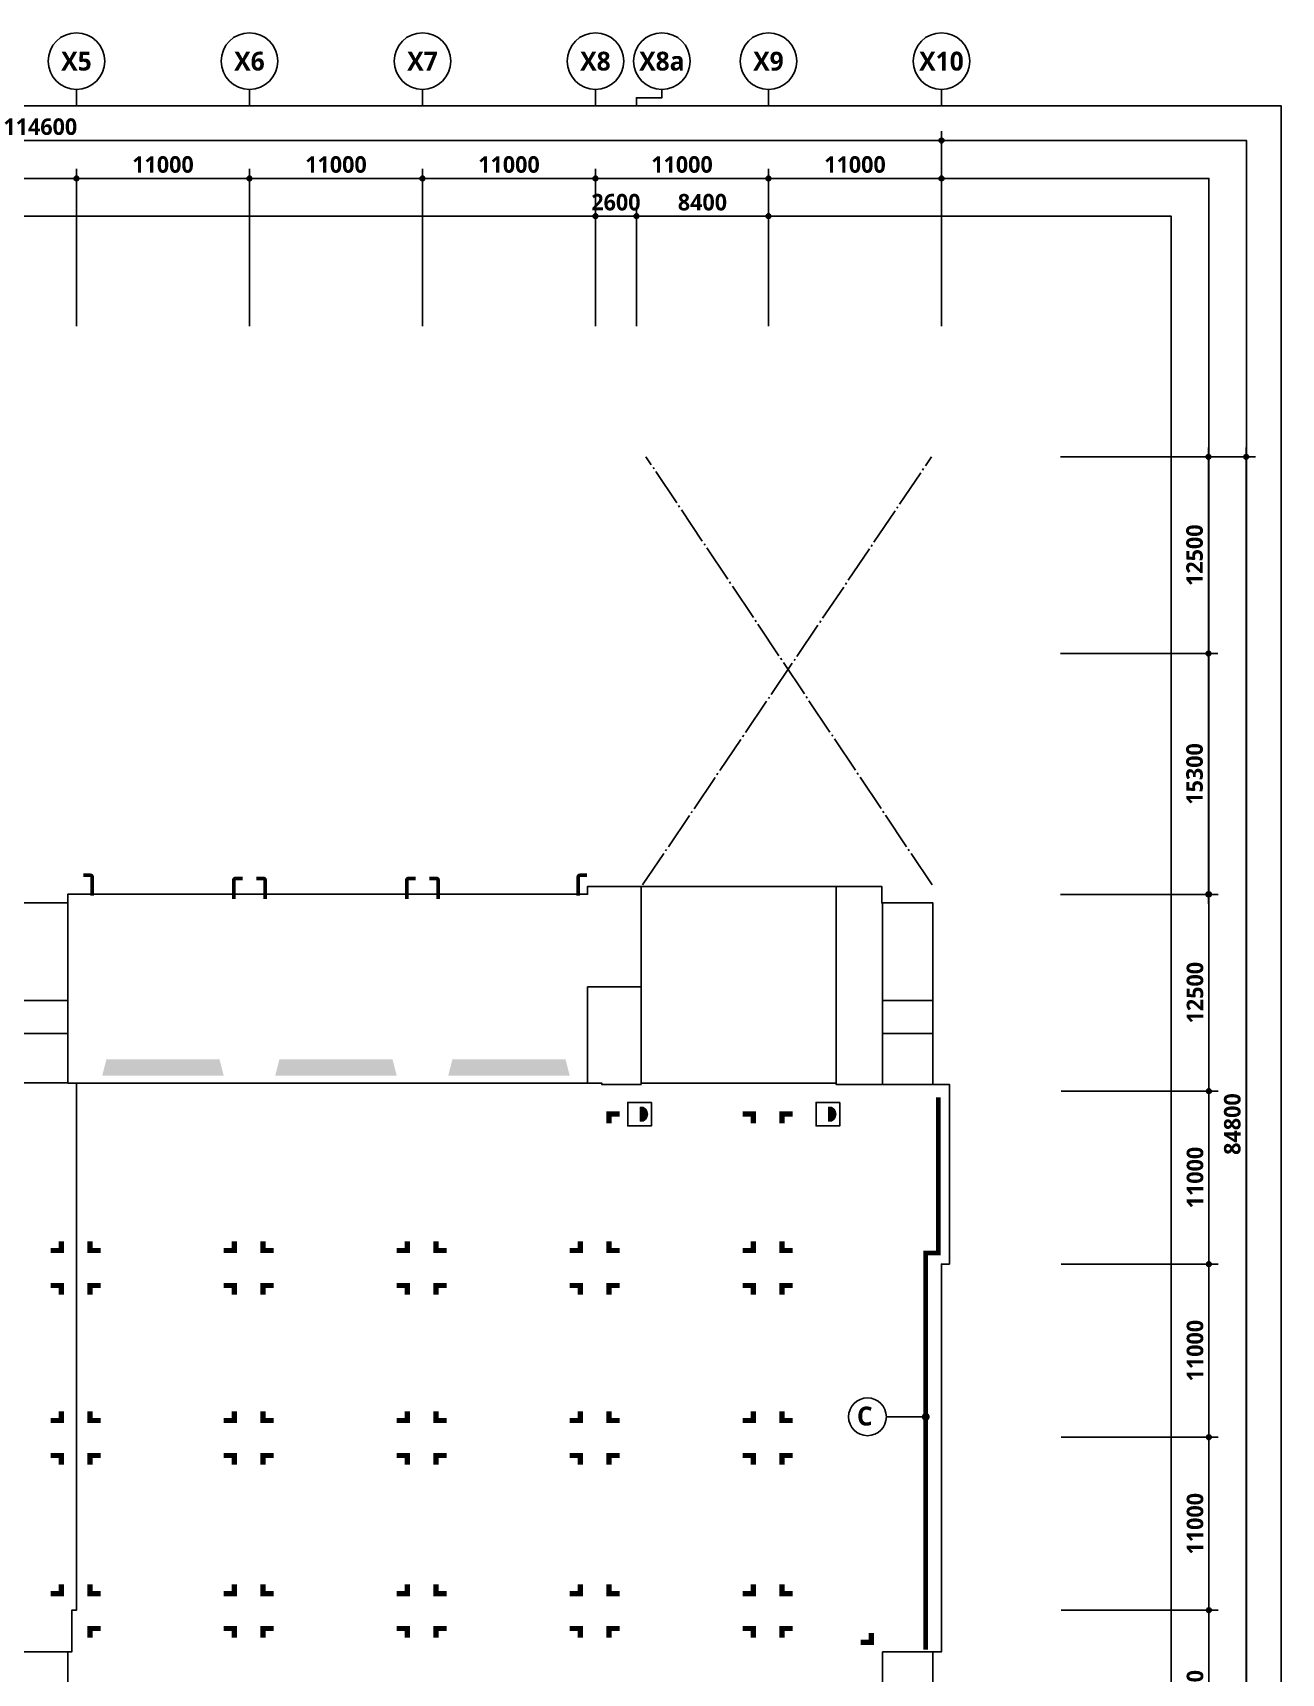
# Model space of a CAD drawing. Header units: millimetres. Extents: x 10941 to 1002000, y 7641 to 169666.
# Drawn here: x 376605 to 455982, y 65419 to 169666 of the extents above; entities that cross this region are included whole.
import ezdxf
from ezdxf.enums import TextEntityAlignment as Align

# ---------------------------------------------------------------- set-up
doc = ezdxf.new("R2010")
doc.units = ezdxf.units.MM
doc.header["$LTSCALE"] = 400
doc.header["$MEASUREMENT"] = 0
doc.header["$PDSIZE"] = -10
doc.linetypes.add('STD_SHAFT', pattern=[7.3, 6, -0.5, 0.3, -0.5])
doc.layers.get('0').update_dxf_attribs({"linetype": 'CONTINUOUS'})
doc.layers.get('Defpoints').update_dxf_attribs({"color": 153, "linetype": 'CONTINUOUS'})
for name, color, linetype in [('A-ANNO-TEXT1', 7, 'CONTINUOUS'), ('A-B1', 3, 'CONTINUOUS'), ('A-B2~4', 3, 'CONTINUOUS'), ('A-B3', 4, 'CONTINUOUS'), ('A-FLOR-OPEN-BELO', 6, 'STD_SHAFT'), ('A-P1', 6, 'CONTINUOUS'), ('A-ST-AXIS-BUB', 7, 'CONTINUOUS'), ('A-ST-AXIS-DIM', 7, 'CONTINUOUS'), ('A-TEXT', 3, 'CONTINUOUS'), ('A-WALLb', 5, 'STD_WIREMESH_050'), ('AA-MARK', 2, 'CONTINUOUS')]:
    doc.layers.add(name, color=color, linetype=linetype)
doc.layers.add('Defpoint', color=161, linetype='CONTINUOUS', plot=False)
doc.layers.add('면적', color=210, linetype='CONTINUOUS', plot=False)
doc.styles.add('2020음성 1차', font='')
doc.styles.add('SH_대대리576', font='')
doc.styles.get("Standard").update_dxf_attribs({"font": ''})
doc.styles.get('2020음성 1차').set_extended_font_data('NanumGothic', bold=True)
doc.styles.get('SH_대대리576').set_extended_font_data('NanumGothic', bold=True)
doc.styles.get('Standard').set_extended_font_data('DotumChe')
doc.linetypes.add('STD_WIREMESH_050', pattern='A,4,-1,["X",Standard,S=0.5,R=0,X=-0.24,Y=-0.25],-1', length=6)
doc.dimstyles.new('SHP 600', dxfattribs={"dimscale": 300, "dimtxt": 3.5, "dimasz": 1, "dimexe": 2, "dimexo": 2, "dimgap": 1, "dimtad": 1, "dimdec": 0, "dimzin": 0, "dimdsep": 46, "dimtxsty": 'SH_대대리576', "dimblk": 'DIMDOT', "dimcen": 0.09, "dimclrt": 3, "dimadec": 0, "dimazin": 1, "dimtfac": 1, "dimtdec": 0, "dimtix": 1, "dimtmove": 2, "dimatfit": 0, "dimldrblk": 'DIMDOT', "dimfxl": 1, "dimtolj": 1, "dimtzin": 0, "dimarcsym": 0})

# ---------------------------------------------------------------- blocks, each defined once
blk = doc.blocks.new('_b1b')
at = {"layer": 'A-B1', "linetype": 'Continuous'}
h = blk.add_hatch(color=256, dxfattribs=at)
h.dxf.hatch_style = 1
h.paths.add_polyline_path([(925, -400, 1), (925, -1600)])
at = {"layer": 'A-B1'}
blk.add_line((925, -1600), (925, -400), dxfattribs=at)
blk.add_lwpolyline([(0, -2000), (2000, -2000), (2000, 0), (0, 0)], close=True, dxfattribs=at)
blk.add_arc((925, -1000), 600, 90, 270, dxfattribs=at)
blk = doc.blocks.new('G$C103DFDC3')
blk.add_line((92200, 51120, 103000), (95600, 51120))
at = {"layer": '면적'}
for points in [[(95600, 57500), (92200, 57500), (92200, 57000), (60200, 57000), (59150, 57000), (59150, 48025), (59150, 48025), (59150, 45000), (92200, 45000), (92200, 51120), (95600, 51120)], [(95600, 57500), (108000, 57500), (108000, 45000), (95600, 45000)], [(108000, 57500), (108000, 44925), (110950, 44925), (110950, 56450), (110900, 56450), (110900, 56600), (110900, 57500)], [(16250, 56450), (19450, 56450), (19450, 50250), (16250, 50250)], [(20000, 48025), (20000, 45000), (53400, 45000), (53400, 52620), (55950, 52620), (55950, 57000), (20000, 57000), (19450, 57000), (19450, 48025), (20000, 48025)], [(59150, 50250), (55950, 50250), (55950, 56450), (59150, 56450)], [(114150, 50250), (110950, 50250), (110950, 56450), (114150, 56450)], [(12900, 6550), (16250, 6550), (16250, 6750), (18500, 6750), (18500, 8850), (16250, 8850), (16250, 8800), (14800, 8800), (14800, 11500), (15200, 11500), (15200, 45000), (20000, 45000), (20000, 48025), (19450, 48025), (19450, 48150), (16250, 48150), (16250, 54100), (13100, 54100), (13100, 45600), (8525, 45600), (8525, 40100), (7400, 40100), (7400, 37200), (13100, 37200), (13100, 16300), (7600, 16300), (7600, 14300), (8600, 14300), (8600, 12900), (10100, 12900), (10100, 14300), (13100, 14300), (13100, 11200), (12900, 11200), (12900, 6550)], [(13100, 54100), (10100, 54100), (10100, 51420), (13100, 51420)], [(55950, 45025), (53400, 45025), (53400, 52620), (55950, 52620)], [(10100, 51420), (10100, 49500), (12210, 49500), (12210, 50270), (13100, 50270), (13100, 51420)], [(92200, 45000), (93100, 45000), (93100, 44925), (95600, 44925), (95600, 51120), (92200, 51120)], [(12210, 50270), (13100, 50270), (13100, 49500), (12210, 49500)], [(16250, 50250), (19450, 50250), (19450, 48150), (16250, 48150)], [(59150, 48150), (55950, 48150), (55950, 50250), (59150, 50250)], [(114150, 48150), (110950, 48150), (110950, 50250), (114150, 50250)], [(7200, 49500), (13100, 49500), (13100, 45600), (7200, 45600)], [(55950, 48150), (55950, 45025), (59150, 45025), (59150, 48025), (59150, 48025), (59150, 48150)], [(110950, 48150), (110950, 44925), (114150, 44925), (114150, 48025), (114150, 48025), (114150, 48150)], [(15200, 45000), (53400, 45000), (53400, 45025), (59150, 45025), (59150, 45000), (93100, 45000), (93100, 44925), (95600, 44925), (95600, 45000), (108000, 45000), (108000, 44925), (115200, 44925), (115200, 33500), (114700, 33500), (114700, 8850), (110950, 8850), (110950, 0), (59150, 0), (59150, 8850), (55950, 8850), (55950, 0), (19450, 0), (19450, 10950), (17400, 10950), (17400, 11500), (17400, 11500), (17400, 15800), (17400, 15800), (17400, 22800), (15200, 22800), (15200, 34000), (19355, 34000), (19355, 37125), (18355, 37125), (18355, 38025), (19355, 38025), (19355, 41675), (15200, 41675)], [(15200, 41675), (19355, 41675), (19355, 38025), (18355, 38025), (18355, 37125), (19355, 37125), (19355, 34000), (15200, 34000)], [(0, 20000), (0, 37200), (13100, 37200), (13100, 20000)], [(15200, 22800), (15200, 11500), (16250, 11500), (16250, 10950), (17400, 10950), (17400, 22725), (17400, 22800)], [(7600, 14300), (7600, 20000), (0, 20000), (0, 12850), (1900, 12850), (1900, 11200), (4700, 11200), (4700, 14300)], [(7600, 20000), (13100, 20000), (13100, 16300), (7600, 16300)], [(4700, 14300), (4700, 11200), (7600, 11200), (7600, 11600), (8600, 11600), (8600, 14300)], [(9500, 12900), (9500, 11200), (13100, 11200), (13100, 14300), (10100, 14300), (10100, 12900)], [(14800, 11500), (16250, 11500), (16250, 8800), (14800, 8800)], [(16250, 10950), (19450, 10950), (19450, 8850), (16250, 8850)], [(19450, 6750), (18500, 6750), (18500, 8850), (19450, 8850)], [(55950, 8850), (59150, 8850), (59150, 6750), (55950, 6750)], [(110950, 8850), (114150, 8850), (114150, 6750), (110950, 6750)], [(16250, 6750), (19450, 6750), (19450, 550), (16250, 550)], [(55950, 6750), (55950, 6750), (55950, 6750), (55950, 550), (59150, 550), (59150, 6750), (59150, 6750)], [(114150, 6750), (114150, 6750), (114150, 6750), (110950, 6750), (110950, 550), (114150, 550)]]:
    blk.add_lwpolyline(points, close=True, dxfattribs=at)
for points in [[(10100, 51420), (10100, 51420), (10100, 49500), (10100, 49500), (7200, 49500), (7200, 45600), (5200, 45600), (5200, 54100), (10100, 54100), (10100, 51420)], [(59150, 8850), (59400, 8850), (59400, 11500), (59700, 11500), (59700, 45000)]]:
    blk.add_lwpolyline(points, dxfattribs=at)
at = {"layer": '면적', "elevation": 103000}
blk.add_lwpolyline([(18355, 38025), (19355, 38025), (19355, 37125), (18355, 37125)], close=True, dxfattribs=at)
blk = doc.blocks.new('DIMDOT')
at = {"color": 0}
blk.add_line((-2, 0), (2, 0), dxfattribs=at)
for radius in [0.5, 0.25]:
    blk.add_circle((0, 0), radius, dxfattribs=at)
blk = doc.blocks.new('*D19794')
at = {"layer": 'A-ST-AXIS-DIM', "color": 0, "lineweight": -2}
for p, q in [((414982, 151016), (414982, 158616)), ((423382, 151016), (423382, 158616)), ((423082, 158016), (415282, 158016))]:
    blk.add_line(p, q, dxfattribs=at)
at = {"layer": 'Defpoints', "color": 0}
for p in [(414982, 158016), (414982, 150416), (423382, 150416)]:
    blk.add_point(p, dxfattribs=at)
at = {"layer": 'A-ST-AXIS-DIM', "color": 0, "linetype": 'ByBlock', "lineweight": -2, "xscale": 300, "yscale": 300, "zscale": 300, "rotation": 180}
blk.add_blockref('DIMDOT', (414982, 158016), dxfattribs=at)
at = {"layer": 'A-ST-AXIS-DIM', "color": 0, "linetype": 'ByBlock', "lineweight": -2, "xscale": 300, "yscale": 300, "zscale": 300}
blk.add_blockref('DIMDOT', (423382, 158016), dxfattribs=at)
at = {"layer": 'A-ST-AXIS-DIM', "color": 3, "insert": (419182, 158896), "char_height": 1050, "attachment_point": 5, "style": 'SH_대대리576'}
blk.add_mtext('\\A1;8400', dxfattribs=at)
blk = doc.blocks.new('*D19795')
at = {"layer": 'A-ST-AXIS-DIM', "color": 0, "lineweight": -2}
for p, q in [((412382, 151016), (412382, 158616)), ((414982, 151016), (414982, 158616)), ((412082, 158016), (411782, 158016)), ((412382, 158016), (414982, 158016)), ((415282, 158016), (415582, 158016))]:
    blk.add_line(p, q, dxfattribs=at)
at = {"layer": 'Defpoints', "color": 0}
for p in [(414982, 158016), (412382, 150416), (414982, 150416)]:
    blk.add_point(p, dxfattribs=at)
at = {"layer": 'A-ST-AXIS-DIM', "color": 0, "linetype": 'ByBlock', "lineweight": -2, "xscale": 300, "yscale": 300, "zscale": 300}
blk.add_blockref('DIMDOT', (412382, 158016), dxfattribs=at)
at = {"layer": 'A-ST-AXIS-DIM', "color": 0, "linetype": 'ByBlock', "lineweight": -2, "xscale": 300, "yscale": 300, "zscale": 300, "rotation": 180}
blk.add_blockref('DIMDOT', (414982, 158016), dxfattribs=at)
at = {"layer": 'A-ST-AXIS-DIM', "color": 3, "insert": (413682, 158896), "char_height": 1050, "attachment_point": 5, "style": 'SH_대대리576'}
blk.add_mtext('\\A1;2600', dxfattribs=at)
blk = doc.blocks.new('A-ST-AXIS-BUB-1')
at = {"layer": 'A-ST-AXIS-BUB'}
blk.add_line((0, 350), (0, 0), dxfattribs=at)
blk.add_circle((0, 950), 600, dxfattribs=at)
blk = doc.blocks.new('*D19855')
at = {"layer": 'A-ST-AXIS-DIM', "color": 0, "lineweight": -2}
for p, q in [((441982, 142716), (454357, 142716)), ((453757, 58216), (453757, 142416)), ((441982, 57916), (454357, 57916))]:
    blk.add_line(p, q, dxfattribs=at)
at = {"layer": 'Defpoints', "color": 0}
for p in [(441382, 142716), (453757, 142716), (441382, 57916)]:
    blk.add_point(p, dxfattribs=at)
at = {"layer": 'A-ST-AXIS-DIM', "color": 0, "linetype": 'ByBlock', "lineweight": -2, "xscale": 300, "yscale": 300, "zscale": 300}
for p, rotation in [((453757, 142716), 90), ((453757, 57916), 270)]:
    blk.add_blockref('DIMDOT', p, dxfattribs=dict(at, rotation=rotation))
at = {"layer": 'A-ST-AXIS-DIM', "color": 3, "insert": (452877, 100316), "char_height": 1050, "attachment_point": 5, "rotation": 90, "style": 'SH_대대리576'}
blk.add_mtext('\\A1;84800', dxfattribs=at)
blk = doc.blocks.new('*D19856')
at = {"layer": 'A-ST-AXIS-DIM', "color": 0, "lineweight": -2}
for p, q in [((441982, 69416), (451982, 69416)), ((451382, 58216), (451382, 69116)), ((441982, 57916), (451982, 57916))]:
    blk.add_line(p, q, dxfattribs=at)
at = {"layer": 'Defpoints', "color": 0}
for p in [(441382, 69416), (451382, 69416), (441382, 57916)]:
    blk.add_point(p, dxfattribs=at)
at = {"layer": 'A-ST-AXIS-DIM', "color": 0, "linetype": 'ByBlock', "lineweight": -2, "xscale": 300, "yscale": 300, "zscale": 300}
for p, rotation in [((451382, 69416), 90), ((451382, 57916), 270)]:
    blk.add_blockref('DIMDOT', p, dxfattribs=dict(at, rotation=rotation))
at = {"layer": 'A-ST-AXIS-DIM', "color": 3, "insert": (450505, 63666), "char_height": 1050, "attachment_point": 5, "rotation": 90, "style": 'SH_대대리576'}
blk.add_mtext('\\A1;11500', dxfattribs=at)
blk = doc.blocks.new('*D19857')
at = {"layer": 'A-ST-AXIS-DIM', "color": 0, "lineweight": -2}
for p, q in [((441982, 80416), (451982, 80416)), ((451382, 69716), (451382, 80116)), ((441982, 69416), (451982, 69416))]:
    blk.add_line(p, q, dxfattribs=at)
at = {"layer": 'Defpoints', "color": 0}
for p in [(441382, 80416), (451382, 80416), (441382, 69416)]:
    blk.add_point(p, dxfattribs=at)
at = {"layer": 'A-ST-AXIS-DIM', "color": 0, "linetype": 'ByBlock', "lineweight": -2, "xscale": 300, "yscale": 300, "zscale": 300}
for p, rotation in [((451382, 80416), 90), ((451382, 69416), 270)]:
    blk.add_blockref('DIMDOT', p, dxfattribs=dict(at, rotation=rotation))
at = {"layer": 'A-ST-AXIS-DIM', "color": 3, "insert": (450506, 74916), "char_height": 1050, "attachment_point": 5, "rotation": 90, "style": 'SH_대대리576'}
blk.add_mtext('\\A1;11000', dxfattribs=at)
blk = doc.blocks.new('*D19858')
at = {"layer": 'A-ST-AXIS-DIM', "color": 0, "lineweight": -2}
for p, q in [((441982, 91416), (451982, 91416)), ((451382, 80716), (451382, 91116)), ((441982, 80416), (451982, 80416))]:
    blk.add_line(p, q, dxfattribs=at)
at = {"layer": 'Defpoints', "color": 0}
for p in [(441382, 91416), (451382, 91416), (441382, 80416)]:
    blk.add_point(p, dxfattribs=at)
at = {"layer": 'A-ST-AXIS-DIM', "color": 0, "linetype": 'ByBlock', "lineweight": -2, "xscale": 300, "yscale": 300, "zscale": 300}
for p, rotation in [((451382, 91416), 90), ((451382, 80416), 270)]:
    blk.add_blockref('DIMDOT', p, dxfattribs=dict(at, rotation=rotation))
at = {"layer": 'A-ST-AXIS-DIM', "color": 3, "insert": (450506, 85916), "char_height": 1050, "attachment_point": 5, "rotation": 90, "style": 'SH_대대리576'}
blk.add_mtext('\\A1;11000', dxfattribs=at)
blk = doc.blocks.new('*D19859')
at = {"layer": 'A-ST-AXIS-DIM', "color": 0, "lineweight": -2}
for p, q in [((441982, 102416), (451982, 102416)), ((451382, 91716), (451382, 102116)), ((441982, 91416), (451982, 91416))]:
    blk.add_line(p, q, dxfattribs=at)
at = {"layer": 'Defpoints', "color": 0}
for p in [(441382, 102416), (451382, 102416), (441382, 91416)]:
    blk.add_point(p, dxfattribs=at)
at = {"layer": 'A-ST-AXIS-DIM', "color": 0, "linetype": 'ByBlock', "lineweight": -2, "xscale": 300, "yscale": 300, "zscale": 300}
for p, rotation in [((451382, 102416), 90), ((451382, 91416), 270)]:
    blk.add_blockref('DIMDOT', p, dxfattribs=dict(at, rotation=rotation))
at = {"layer": 'A-ST-AXIS-DIM', "color": 3, "insert": (450506, 96916), "char_height": 1050, "attachment_point": 5, "rotation": 90, "style": 'SH_대대리576'}
blk.add_mtext('\\A1;11000', dxfattribs=at)
blk = doc.blocks.new('*D19860')
at = {"layer": 'A-ST-AXIS-DIM', "color": 0, "lineweight": -2}
for p, q in [((441982, 114916), (451982, 114916)), ((451382, 102716), (451382, 114616)), ((441982, 102416), (451982, 102416))]:
    blk.add_line(p, q, dxfattribs=at)
at = {"layer": 'Defpoints', "color": 0}
for p in [(441382, 114916), (451382, 114916), (441382, 102416)]:
    blk.add_point(p, dxfattribs=at)
at = {"layer": 'A-ST-AXIS-DIM', "color": 0, "linetype": 'ByBlock', "lineweight": -2, "xscale": 300, "yscale": 300, "zscale": 300}
for p, rotation in [((451382, 114916), 90), ((451382, 102416), 270)]:
    blk.add_blockref('DIMDOT', p, dxfattribs=dict(at, rotation=rotation))
at = {"layer": 'A-ST-AXIS-DIM', "color": 3, "insert": (450503, 108666), "char_height": 1050, "attachment_point": 5, "rotation": 90, "style": 'SH_대대리576'}
blk.add_mtext('\\A1;12500', dxfattribs=at)
blk = doc.blocks.new('*D19861')
at = {"layer": 'A-ST-AXIS-DIM', "color": 0, "lineweight": -2}
for p, q in [((441957, 130216), (451957, 130216)), ((451357, 115216), (451357, 129916)), ((441957, 114916), (451957, 114916))]:
    blk.add_line(p, q, dxfattribs=at)
at = {"layer": 'Defpoints', "color": 0}
for p in [(441357, 130216), (451357, 130216), (441357, 114916)]:
    blk.add_point(p, dxfattribs=at)
at = {"layer": 'A-ST-AXIS-DIM', "color": 0, "linetype": 'ByBlock', "lineweight": -2, "xscale": 300, "yscale": 300, "zscale": 300}
for p, rotation in [((451357, 130216), 90), ((451357, 114916), 270)]:
    blk.add_blockref('DIMDOT', p, dxfattribs=dict(at, rotation=rotation))
at = {"layer": 'A-ST-AXIS-DIM', "color": 3, "insert": (450477, 122566), "char_height": 1050, "attachment_point": 5, "rotation": 90, "style": 'SH_대대리576'}
blk.add_mtext('\\A1;15300', dxfattribs=at)
blk = doc.blocks.new('*D19862')
at = {"layer": 'A-ST-AXIS-DIM', "color": 0, "lineweight": -2}
for p, q in [((441957, 142716), (451957, 142716)), ((451357, 130516), (451357, 142416)), ((441957, 130216), (451957, 130216))]:
    blk.add_line(p, q, dxfattribs=at)
at = {"layer": 'Defpoints', "color": 0}
for p in [(441357, 142716), (451357, 142716), (441357, 130216)]:
    blk.add_point(p, dxfattribs=at)
at = {"layer": 'A-ST-AXIS-DIM', "color": 0, "linetype": 'ByBlock', "lineweight": -2, "xscale": 300, "yscale": 300, "zscale": 300}
for p, rotation in [((451357, 142716), 90), ((451357, 130216), 270)]:
    blk.add_blockref('DIMDOT', p, dxfattribs=dict(at, rotation=rotation))
at = {"layer": 'A-ST-AXIS-DIM', "color": 3, "insert": (450478, 136466), "char_height": 1050, "attachment_point": 5, "rotation": 90, "style": 'SH_대대리576'}
blk.add_mtext('\\A1;12500', dxfattribs=at)
blk = doc.blocks.new('*D19944')
at = {"layer": 'A-ST-AXIS-DIM', "color": 0, "lineweight": -2}
for p, q in [((423382, 151016), (423382, 161016)), ((434382, 151016), (434382, 161016)), ((434082, 160416), (423682, 160416))]:
    blk.add_line(p, q, dxfattribs=at)
at = {"layer": 'Defpoints', "color": 0}
for p in [(423382, 160416), (423382, 150416), (434382, 150416)]:
    blk.add_point(p, dxfattribs=at)
at = {"layer": 'A-ST-AXIS-DIM', "color": 0, "linetype": 'ByBlock', "lineweight": -2, "xscale": 300, "yscale": 300, "zscale": 300, "rotation": 180}
blk.add_blockref('DIMDOT', (423382, 160416), dxfattribs=at)
at = {"layer": 'A-ST-AXIS-DIM', "color": 0, "linetype": 'ByBlock', "lineweight": -2, "xscale": 300, "yscale": 300, "zscale": 300}
blk.add_blockref('DIMDOT', (434382, 160416), dxfattribs=at)
at = {"layer": 'A-ST-AXIS-DIM', "color": 3, "insert": (428882, 161292), "char_height": 1050, "attachment_point": 5, "style": 'SH_대대리576'}
blk.add_mtext('\\A1;11000', dxfattribs=at)
blk = doc.blocks.new('*D19945')
at = {"layer": 'A-ST-AXIS-DIM', "color": 0, "lineweight": -2}
for p, q in [((412382, 151016), (412382, 161016)), ((423382, 151016), (423382, 161016)), ((423082, 160416), (412682, 160416))]:
    blk.add_line(p, q, dxfattribs=at)
at = {"layer": 'Defpoints', "color": 0}
for p in [(412382, 160416), (412382, 150416), (423382, 150416)]:
    blk.add_point(p, dxfattribs=at)
at = {"layer": 'A-ST-AXIS-DIM', "color": 0, "linetype": 'ByBlock', "lineweight": -2, "xscale": 300, "yscale": 300, "zscale": 300, "rotation": 180}
blk.add_blockref('DIMDOT', (412382, 160416), dxfattribs=at)
at = {"layer": 'A-ST-AXIS-DIM', "color": 0, "linetype": 'ByBlock', "lineweight": -2, "xscale": 300, "yscale": 300, "zscale": 300}
blk.add_blockref('DIMDOT', (423382, 160416), dxfattribs=at)
at = {"layer": 'A-ST-AXIS-DIM', "color": 3, "insert": (417882, 161292), "char_height": 1050, "attachment_point": 5, "style": 'SH_대대리576'}
blk.add_mtext('\\A1;11000', dxfattribs=at)
blk = doc.blocks.new('*D19946')
at = {"layer": 'A-ST-AXIS-DIM', "color": 0, "lineweight": -2}
for p, q in [((401382, 151016), (401382, 161016)), ((412382, 151016), (412382, 161016)), ((412082, 160416), (401682, 160416))]:
    blk.add_line(p, q, dxfattribs=at)
at = {"layer": 'Defpoints', "color": 0}
for p in [(401382, 160416), (401382, 150416), (412382, 150416)]:
    blk.add_point(p, dxfattribs=at)
at = {"layer": 'A-ST-AXIS-DIM', "color": 0, "linetype": 'ByBlock', "lineweight": -2, "xscale": 300, "yscale": 300, "zscale": 300, "rotation": 180}
blk.add_blockref('DIMDOT', (401382, 160416), dxfattribs=at)
at = {"layer": 'A-ST-AXIS-DIM', "color": 0, "linetype": 'ByBlock', "lineweight": -2, "xscale": 300, "yscale": 300, "zscale": 300}
blk.add_blockref('DIMDOT', (412382, 160416), dxfattribs=at)
at = {"layer": 'A-ST-AXIS-DIM', "color": 3, "insert": (406882, 161292), "char_height": 1050, "attachment_point": 5, "style": 'SH_대대리576'}
blk.add_mtext('\\A1;11000', dxfattribs=at)
blk = doc.blocks.new('*D19947')
at = {"layer": 'A-ST-AXIS-DIM', "color": 0, "lineweight": -2}
for p, q in [((390382, 151016), (390382, 161016)), ((401382, 151016), (401382, 161016)), ((401082, 160416), (390682, 160416))]:
    blk.add_line(p, q, dxfattribs=at)
at = {"layer": 'Defpoints', "color": 0}
for p in [(390382, 160416), (390382, 150416), (401382, 150416)]:
    blk.add_point(p, dxfattribs=at)
at = {"layer": 'A-ST-AXIS-DIM', "color": 0, "linetype": 'ByBlock', "lineweight": -2, "xscale": 300, "yscale": 300, "zscale": 300, "rotation": 180}
blk.add_blockref('DIMDOT', (390382, 160416), dxfattribs=at)
at = {"layer": 'A-ST-AXIS-DIM', "color": 0, "linetype": 'ByBlock', "lineweight": -2, "xscale": 300, "yscale": 300, "zscale": 300}
blk.add_blockref('DIMDOT', (401382, 160416), dxfattribs=at)
at = {"layer": 'A-ST-AXIS-DIM', "color": 3, "insert": (395882, 161292), "char_height": 1050, "attachment_point": 5, "style": 'SH_대대리576'}
blk.add_mtext('\\A1;11000', dxfattribs=at)
blk = doc.blocks.new('*D19948')
at = {"layer": 'A-ST-AXIS-DIM', "color": 0, "lineweight": -2}
for p, q in [((379382, 151016), (379382, 161016)), ((390382, 151016), (390382, 161016)), ((390082, 160416), (379682, 160416))]:
    blk.add_line(p, q, dxfattribs=at)
at = {"layer": 'Defpoints', "color": 0}
for p in [(379382, 160416), (379382, 150416), (390382, 150416)]:
    blk.add_point(p, dxfattribs=at)
at = {"layer": 'A-ST-AXIS-DIM', "color": 0, "linetype": 'ByBlock', "lineweight": -2, "xscale": 300, "yscale": 300, "zscale": 300, "rotation": 180}
blk.add_blockref('DIMDOT', (379382, 160416), dxfattribs=at)
at = {"layer": 'A-ST-AXIS-DIM', "color": 0, "linetype": 'ByBlock', "lineweight": -2, "xscale": 300, "yscale": 300, "zscale": 300}
blk.add_blockref('DIMDOT', (390382, 160416), dxfattribs=at)
at = {"layer": 'A-ST-AXIS-DIM', "color": 3, "insert": (384882, 161292), "char_height": 1050, "attachment_point": 5, "style": 'SH_대대리576'}
blk.add_mtext('\\A1;11000', dxfattribs=at)
blk = doc.blocks.new('*D19949')
at = {"layer": 'A-ST-AXIS-DIM', "color": 0, "lineweight": -2}
for p, q in [((368382, 151016), (368382, 161016)), ((379382, 151016), (379382, 161016)), ((379082, 160416), (368682, 160416))]:
    blk.add_line(p, q, dxfattribs=at)
at = {"layer": 'Defpoints', "color": 0}
for p in [(368382, 160416), (368382, 150416), (379382, 150416)]:
    blk.add_point(p, dxfattribs=at)
at = {"layer": 'A-ST-AXIS-DIM', "color": 0, "linetype": 'ByBlock', "lineweight": -2, "xscale": 300, "yscale": 300, "zscale": 300, "rotation": 180}
blk.add_blockref('DIMDOT', (368382, 160416), dxfattribs=at)
at = {"layer": 'A-ST-AXIS-DIM', "color": 0, "linetype": 'ByBlock', "lineweight": -2, "xscale": 300, "yscale": 300, "zscale": 300}
blk.add_blockref('DIMDOT', (379382, 160416), dxfattribs=at)
at = {"layer": 'A-ST-AXIS-DIM', "color": 3, "insert": (373882, 161292), "char_height": 1050, "attachment_point": 5, "style": 'SH_대대리576'}
blk.add_mtext('\\A1;11000', dxfattribs=at)
blk = doc.blocks.new('*D19953')
at = {"layer": 'A-ST-AXIS-DIM', "color": 0, "lineweight": -2}
for p, q in [((319782, 151016), (319782, 163416)), ((434082, 162816), (320082, 162816)), ((434382, 151016), (434382, 163416))]:
    blk.add_line(p, q, dxfattribs=at)
at = {"layer": 'Defpoints', "color": 0}
for p in [(319782, 162816), (319782, 150416), (434382, 150416)]:
    blk.add_point(p, dxfattribs=at)
at = {"layer": 'A-ST-AXIS-DIM', "color": 0, "linetype": 'ByBlock', "lineweight": -2, "xscale": 300, "yscale": 300, "zscale": 300, "rotation": 180}
blk.add_blockref('DIMDOT', (319782, 162816), dxfattribs=at)
at = {"layer": 'A-ST-AXIS-DIM', "color": 0, "linetype": 'ByBlock', "lineweight": -2, "xscale": 300, "yscale": 300, "zscale": 300}
blk.add_blockref('DIMDOT', (434382, 162816), dxfattribs=at)
at = {"layer": 'A-ST-AXIS-DIM', "color": 3, "insert": (377082, 163696), "char_height": 1050, "attachment_point": 5, "style": 'SH_대대리576'}
blk.add_mtext('\\A1;114600', dxfattribs=at)

msp = doc.modelspace()

# ---------------------------------------------------------------- linework, layer by layer
at = {"layer": 'A-B2~4', "linetype": 'Continuous', "const_width": 225}
for points in [[(379812.2, 116128.8), (380269.3, 116128.8, -0.41421356), (380381.8, 116016.3), (380381.8, 114821.7)], [(389951.5, 115928.8), (389494.3, 115928.8, 0.41421356), (389381.8, 115816.3), (389381.8, 114621.7)], [(390812.2, 115928.8), (391269.3, 115928.8, -0.41421356), (391381.8, 115816.3), (391381.8, 114621.7)], [(400951.5, 115928.8), (400494.3, 115928.8, 0.41421356), (400381.8, 115816.3), (400381.8, 114621.7)], [(401812.2, 115928.8), (402269.3, 115928.8, -0.41421356), (402381.8, 115816.3), (402381.8, 114621.7)], [(411851.5, 116128.8), (411394.3, 116128.8, 0.41421356), (411281.8, 116016.3), (411281.8, 114821.7)]]:
    msp.add_lwpolyline(points, format="xyb", dxfattribs=at)
at = {"layer": 'A-B3', "linetype": 'Continuous'}
for points in [[(388475.8, 104435.2), (381287.8, 104435.2), (388745.8, 103387.3), (381017.8, 103387.3)], [(399475.8, 104435.2), (392287.8, 104435.2), (399745.8, 103387.3), (392017.8, 103387.3)], [(410475.8, 104435.2), (403287.8, 104435.2), (410745.8, 103387.3), (403017.8, 103387.3)]]:
    msp.add_solid(points, dxfattribs=at)
at = {"layer": 'A-FLOR-OPEN-BELO'}
for p, q in [((415381.8, 115516.3), (433746.2, 142716.3)), ((433781.8, 115516.3), (415593.7, 142720.7))]:
    msp.add_line(p, q, dxfattribs=at)
at = {"layer": 'A-P1', "const_width": 326.7}
for points in [[(413922.4, 100956.3), (413241.8, 100956.3), (413241.8, 100366.5)], [(421741.2, 100956.3), (422421.8, 100956.3), (422421.8, 100366.5)], [(424922.4, 100956.3), (424241.8, 100956.3), (424241.8, 100366.5)], [(377741.2, 92276.3), (378421.8, 92276.3), (378421.8, 92866.2)], [(380922.4, 92276.3), (380241.8, 92276.3), (380241.8, 92866.2)], [(388741.2, 92276.3), (389421.8, 92276.3), (389421.8, 92866.2)], [(391922.4, 92276.3), (391241.8, 92276.3), (391241.8, 92866.2)], [(399741.2, 92276.3), (400421.8, 92276.3), (400421.8, 92866.2)], [(402922.4, 92276.3), (402241.8, 92276.3), (402241.8, 92866.2)], [(410741.2, 92276.3), (411421.8, 92276.3), (411421.8, 92866.2)], [(413922.4, 92276.3), (413241.8, 92276.3), (413241.8, 92866.2)], [(421741.2, 92276.3), (422421.8, 92276.3), (422421.8, 92866.2)], [(424922.4, 92276.3), (424241.8, 92276.3), (424241.8, 92866.2)], [(377741.2, 90056.3), (378421.8, 90056.3), (378421.8, 89466.5)], [(380922.4, 90056.3), (380241.8, 90056.3), (380241.8, 89466.5)], [(388741.2, 90056.3), (389421.8, 90056.3), (389421.8, 89466.5)], [(391922.4, 90056.3), (391241.8, 90056.3), (391241.8, 89466.5)], [(399741.2, 90056.3), (400421.8, 90056.3), (400421.8, 89466.5)], [(402922.4, 90056.3), (402241.8, 90056.3), (402241.8, 89466.5)], [(410741.2, 90056.3), (411421.8, 90056.3), (411421.8, 89466.5)], [(413922.4, 90056.3), (413241.8, 90056.3), (413241.8, 89466.5)], [(421741.2, 90056.3), (422421.8, 90056.3), (422421.8, 89466.5)], [(424922.4, 90056.3), (424241.8, 90056.3), (424241.8, 89466.5)], [(377741.2, 81476.3), (378421.8, 81476.3), (378421.8, 82066.2)], [(380922.4, 81476.3), (380241.8, 81476.3), (380241.8, 82066.2)], [(388741.2, 81476.3), (389421.8, 81476.3), (389421.8, 82066.2)], [(391922.4, 81476.3), (391241.8, 81476.3), (391241.8, 82066.2)], [(399741.2, 81476.3), (400421.8, 81476.3), (400421.8, 82066.2)], [(402922.4, 81476.3), (402241.8, 81476.3), (402241.8, 82066.2)], [(410741.2, 81476.3), (411421.8, 81476.3), (411421.8, 82066.2)], [(413922.4, 81476.3), (413241.8, 81476.3), (413241.8, 82066.2)], [(421741.2, 81476.3), (422421.8, 81476.3), (422421.8, 82066.2)], [(424922.4, 81476.3), (424241.8, 81476.3), (424241.8, 82066.2)], [(377741.2, 79256.3), (378421.8, 79256.3), (378421.8, 78666.5)], [(380922.4, 79256.3), (380241.8, 79256.3), (380241.8, 78666.5)], [(388741.2, 79256.3), (389421.8, 79256.3), (389421.8, 78666.5)], [(391922.4, 79256.3), (391241.8, 79256.3), (391241.8, 78666.5)], [(399741.2, 79256.3), (400421.8, 79256.3), (400421.8, 78666.5)], [(402922.4, 79256.3), (402241.8, 79256.3), (402241.8, 78666.5)], [(410741.2, 79256.3), (411421.8, 79256.3), (411421.8, 78666.5)], [(413922.4, 79256.3), (413241.8, 79256.3), (413241.8, 78666.5)], [(421741.2, 79256.3), (422421.8, 79256.3), (422421.8, 78666.5)], [(424922.4, 79256.3), (424241.8, 79256.3), (424241.8, 78666.5)], [(377741.2, 70476.3), (378421.8, 70476.3), (378421.8, 71066.2)], [(380922.4, 70476.3), (380241.8, 70476.3), (380241.8, 71066.2)], [(388741.2, 70476.3), (389421.8, 70476.3), (389421.8, 71066.2)], [(391922.4, 70476.3), (391241.8, 70476.3), (391241.8, 71066.2)], [(399741.2, 70476.3), (400421.8, 70476.3), (400421.8, 71066.2)], [(402922.4, 70476.3), (402241.8, 70476.3), (402241.8, 71066.2)], [(410741.2, 70476.3), (411421.8, 70476.3), (411421.8, 71066.2)], [(413922.4, 70476.3), (413241.8, 70476.3), (413241.8, 71066.2)], [(421741.2, 70476.3), (422421.8, 70476.3), (422421.8, 71066.2)], [(424922.4, 70476.3), (424241.8, 70476.3), (424241.8, 71066.2)], [(380922.4, 68256.3), (380241.8, 68256.3), (380241.8, 67666.5)], [(388741.2, 68256.3), (389421.8, 68256.3), (389421.8, 67666.5)], [(391922.4, 68256.3), (391241.8, 68256.3), (391241.8, 67666.5)], [(399741.2, 68256.3), (400421.8, 68256.3), (400421.8, 67666.5)], [(402922.4, 68256.3), (402241.8, 68256.3), (402241.8, 67666.5)], [(410741.2, 68256.3), (411421.8, 68256.3), (411421.8, 67666.5)], [(413922.4, 68256.3), (413241.8, 68256.3), (413241.8, 67666.5)], [(421741.2, 68256.3), (422421.8, 68256.3), (422421.8, 67666.5)], [(424922.4, 68256.3), (424241.8, 68256.3), (424241.8, 67666.5)], [(429241.2, 67376.3), (429921.8, 67376.3), (429921.8, 67966.2)]]:
    msp.add_lwpolyline(points, dxfattribs=at)
at = {"layer": 'A-ST-AXIS-BUB'}
msp.add_lwpolyline([(414981.8, 165016.3), (414981.8, 165541.3), (416604.7, 165541.3), (416604.7, 166066.3)], dxfattribs=at)
msp.add_circle((416604.7, 167866.3), 1800, dxfattribs=at)
at = {"layer": 'A-TEXT', "color": 7}
msp.add_circle((429675.9, 81712.2), 1200, dxfattribs=at)
at = {"layer": 'A-WALLb', "ltscale": 600, "const_width": 300}
msp.add_lwpolyline([(433381.8, 66916.3), (433381.8, 92116.3), (434181.8, 92116.3), (434181.8, 102016.3)], dxfattribs=at)
at = {"layer": 'AA-MARK', "color": 0}
msp.add_lwpolyline([(430875.9, 81712.2), (433381.8, 81712.2)], dxfattribs=at)
at = {"layer": 'AA-MARK', "color": 0, "const_width": 249.8}
msp.add_lwpolyline([(433381.8, 81587.1, -1), (433381.8, 81837.3, -1)], format="xyb", close=True, dxfattribs=at)
at = {"layer": 'Defpoint'}
for points in [[(455981.8, 36444.9), (284781.8, 36444.9), (284781.8, 165016.3), (455981.8, 165016.3)], [(453781.8, 38644.9), (286981.8, 38644.9), (286981.8, 162816.3), (453781.8, 162816.3)], [(451381.8, 41044.9), (289381.8, 41044.9), (289381.8, 160416.3), (451381.8, 160416.3)], [(448981.8, 43444.9), (291781.8, 43444.9), (291781.8, 158016.3), (448981.8, 158016.3)]]:
    msp.add_lwpolyline(points, close=True, dxfattribs=at)

# ---------------------------------------------------------------- block references
msp.add_blockref('G$C103DFDC3', (319681.8, 57916.3))
at = {"layer": 'A-B1', "xscale": 0.75, "yscale": 0.75, "zscale": 0.75, "rotation": 180}
for p in [(415934, 100195.7), (427910.6, 100195.7)]:
    msp.add_blockref('_b1b', p, dxfattribs=at)
at = {"layer": 'A-ST-AXIS-BUB', "xscale": 3, "yscale": 3, "zscale": 3}
for p in [(379381.8, 165016.3), (390381.8, 165016.3), (401381.8, 165016.3), (412381.8, 165016.3), (423381.8, 165016.3), (434381.8, 165016.3)]:
    msp.add_blockref('A-ST-AXIS-BUB-1', p, dxfattribs=at)

# ---------------------------------------------------------------- texts
at = {"layer": 'A-ANNO-TEXT1', "style": 'SH_대대리576'}
for s, p in [('X5', (379381.8, 167866.3)), ('X6', (390381.8, 167866.3)), ('X7', (401381.8, 167866.3)), ('X8', (412381.8, 167866.3)), ('X8a', (416604.7, 167866.3)), ('X9', (423381.8, 167866.3)), ('X10', (434381.8, 167866.3))]:
    msp.add_text(s, height=1200, dxfattribs=at).set_placement(p, align=Align.MIDDLE_CENTER)
at = {"layer": 'A-TEXT', "style": '2020음성 1차'}
msp.add_text('C', height=1200, dxfattribs=at).set_placement((429004, 81161.9))

# ---------------------------------------------------------------- dimensions: what is measured, and where the dimension line sits
at = {"layer": 'A-ST-AXIS-DIM'}
for base, p1, p2, picture, middle in [((319781.8, 162816.3), (434381.8, 150416.3), (319781.8, 150416.3), '*D19953', (377081.8, 163695.8)), ((368381.8, 160416.3), (379381.8, 150416.3), (368381.8, 150416.3), '*D19949', (373881.8, 161292.1)), ((379381.8, 160416.3), (390381.8, 150416.3), (379381.8, 150416.3), '*D19948', (384881.8, 161292.1)), ((390381.8, 160416.3), (401381.8, 150416.3), (390381.8, 150416.3), '*D19947', (395881.8, 161292.1)), ((401381.8, 160416.3), (412381.8, 150416.3), (401381.8, 150416.3), '*D19946', (406881.8, 161292.1)), ((412381.8, 160416.3), (423381.8, 150416.3), (412381.8, 150416.3), '*D19945', (417881.8, 161292.1)), ((423381.8, 160416.3), (434381.8, 150416.3), (423381.8, 150416.3), '*D19944', (428881.8, 161292.1))]:
    dim = msp.add_linear_dim(base=base, p1=p1, p2=p2, dimstyle='SHP 600', dxfattribs=at)
    dim.commit()
    dim.dimension.update_dxf_attribs({"geometry": picture, "text_midpoint": middle})
for base, p1, p2, angle, picture, middle in [((414981.8, 158016.3), (412381.8, 150416.3), (414981.8, 150416.3), 180, '*D19795', (413681.8, 158895.8)), ((414981.8, 158016.3), (423381.8, 150416.3), (414981.8, 150416.3), 0, '*D19794', (419181.8, 158895.8)), ((451356.8, 142716.3), (441356.8, 130216.3), (441356.8, 142716.3), 270, '*D19862', (450478.1, 136466.3)), ((453756.8, 142716.3), (441381.8, 57916.3), (441381.8, 142716.3), 270, '*D19855', (452877.4, 100316.3)), ((451356.8, 130216.3), (441356.8, 114916.3), (441356.8, 130216.3), 270, '*D19861', (450477.4, 122566.3)), ((451381.8, 114916.3), (441381.8, 102416.3), (441381.8, 114916.3), 270, '*D19860', (450503.1, 108666.3)), ((451381.8, 102416.3), (441381.8, 91416.3), (441381.8, 102416.3), 270, '*D19859', (450506.1, 96916.3)), ((451381.8, 91416.3), (441381.8, 80416.3), (441381.8, 91416.3), 270, '*D19858', (450506.1, 85916.3)), ((451381.8, 80416.3), (441381.8, 69416.3), (441381.8, 80416.3), 270, '*D19857', (450506.1, 74916.3)), ((451381.8, 69416.3), (441381.8, 57916.3), (441381.8, 69416.3), 270, '*D19856', (450504.6, 63666.3))]:
    dim = msp.add_linear_dim(base=base, p1=p1, p2=p2, angle=angle, dimstyle='SHP 600', dxfattribs=at)
    dim.commit()
    dim.dimension.update_dxf_attribs({"geometry": picture, "text_midpoint": middle})

doc.saveas('drawing.dxf')
